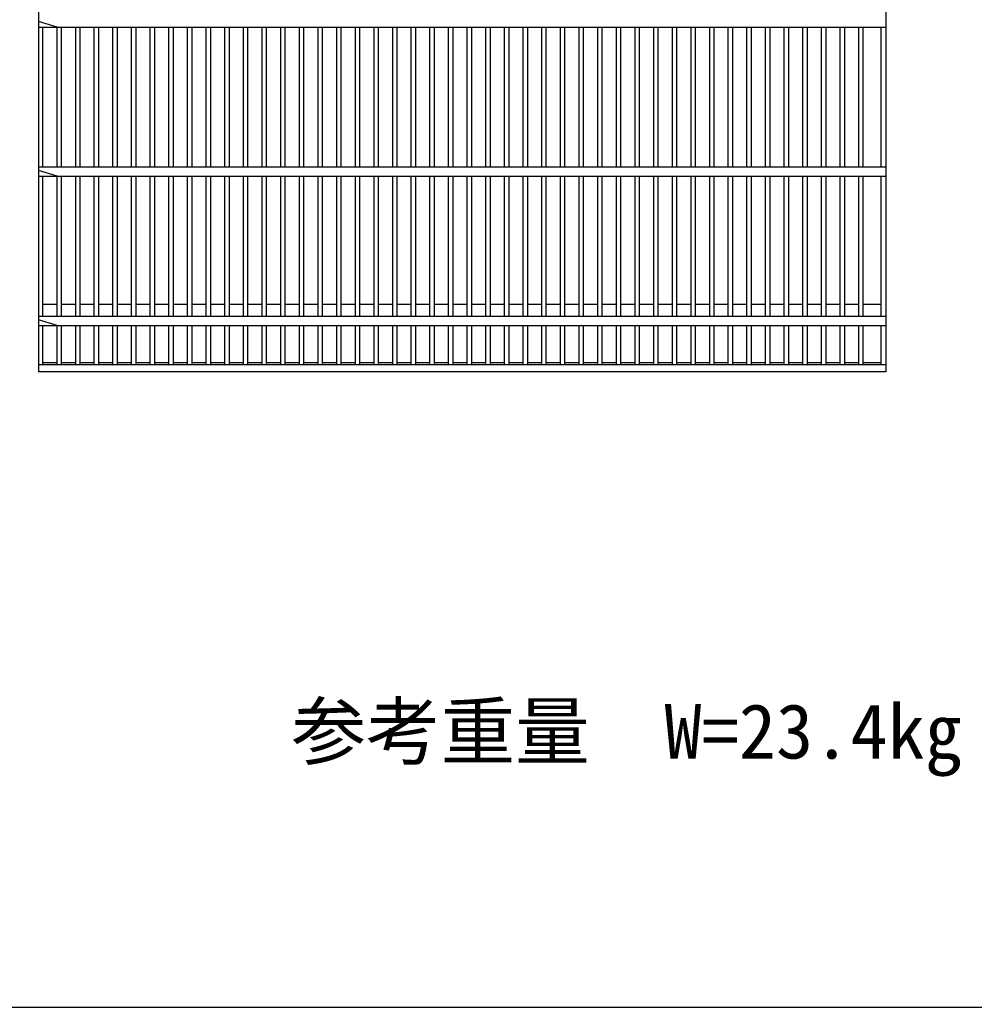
# Model space of a CAD drawing. Units: millimetres, scale not verified. Extents: x -12600 to 12600, y -8910 to 8910.
# Drawn here: x 4835 to 5475, y 2377 to 3038 of the extents above; entities that cross this region are included whole.
import ezdxf
from ezdxf.enums import TextEntityAlignment as Align

# ---------------------------------------------------------------- set-up
doc = ezdxf.new("R2010")
doc.units = ezdxf.units.MM
doc.header["$LTSCALE"] = 30
doc.layers.add('0-0_DIM', color=7, linetype='Continuous', lineweight=25)
doc.layers.add('0-2_HATCH', color=6, linetype='Continuous', lineweight=25)
doc.styles.add('ＭＳ ゴシック', font='')
doc.styles.get('ＭＳ ゴシック').set_extended_font_data('MS Gothic')

msp = doc.modelspace()

# ---------------------------------------------------------------- linework, layer by layer
at = {"layer": '0-0_DIM'}
msp.add_lwpolyline([(2868.48, 2376.57), (9368.48, 2376.57), (9368.48, 6676.57), (2868.48, 6676.57)], close=True, dxfattribs=at)
at = {"layer": '0-2_HATCH'}
for p, q in [((4847.42, 3370.53), (4847.42, 2802.53)), ((5415.42, 3370.53), (5415.42, 2802.53)), ((4859.92, 3033.53), (4847.42, 3037.25)), ((4847.42, 3033.53), (5415.42, 3033.53)), ((4850.42, 2939.53), (4850.42, 3033.53)), ((4859.92, 2939.53), (4859.92, 3033.53)), ((4862.92, 2939.53), (4862.92, 3033.53)), ((4872.42, 2939.53), (4872.42, 3033.53)), ((4875.42, 2939.53), (4875.42, 3033.53)), ((4884.92, 2939.53), (4884.92, 3033.53)), ((4887.92, 2939.53), (4887.92, 3033.53)), ((4897.42, 2939.53), (4897.42, 3033.53)), ((4900.42, 2939.53), (4900.42, 3033.53)), ((4909.92, 2939.53), (4909.92, 3033.53)), ((4912.92, 2939.53), (4912.92, 3033.53)), ((4922.42, 2939.53), (4922.42, 3033.53)), ((4925.42, 2939.53), (4925.42, 3033.53)), ((4934.92, 2939.53), (4934.92, 3033.53)), ((4937.92, 2939.53), (4937.92, 3033.53)), ((4947.42, 2939.53), (4947.42, 3033.53)), ((4950.42, 2939.53), (4950.42, 3033.53)), ((4959.92, 2939.53), (4959.92, 3033.53)), ((4962.92, 2939.53), (4962.92, 3033.53)), ((4972.42, 2939.53), (4972.42, 3033.53)), ((4975.42, 2939.53), (4975.42, 3033.53)), ((4984.92, 2939.53), (4984.92, 3033.53)), ((4987.92, 2939.53), (4987.92, 3033.53)), ((4997.42, 2939.53), (4997.42, 3033.53)), ((5000.42, 2939.53), (5000.42, 3033.53)), ((5009.92, 2939.53), (5009.92, 3033.53)), ((5012.92, 2939.53), (5012.92, 3033.53)), ((5022.42, 2939.53), (5022.42, 3033.53)), ((5025.42, 2939.53), (5025.42, 3033.53)), ((5034.92, 2939.53), (5034.92, 3033.53)), ((5037.92, 2939.53), (5037.92, 3033.53)), ((5047.42, 2939.53), (5047.42, 3033.53)), ((5050.42, 2939.53), (5050.42, 3033.53)), ((5059.92, 2939.53), (5059.92, 3033.53)), ((5062.92, 2939.53), (5062.92, 3033.53)), ((5072.42, 2939.53), (5072.42, 3033.53)), ((5075.42, 2939.53), (5075.42, 3033.53)), ((5084.92, 2939.53), (5084.92, 3033.53)), ((5087.92, 2939.53), (5087.92, 3033.53)), ((5097.42, 2939.53), (5097.42, 3033.53)), ((5100.42, 2939.53), (5100.42, 3033.53)), ((5109.92, 2939.53), (5109.92, 3033.53)), ((5112.92, 2939.53), (5112.92, 3033.53)), ((5122.42, 2939.53), (5122.42, 3033.53)), ((5125.42, 2939.53), (5125.42, 3033.53)), ((5134.92, 2939.53), (5134.92, 3033.53)), ((5137.92, 2939.53), (5137.92, 3033.53)), ((5147.42, 2939.53), (5147.42, 3033.53)), ((5150.42, 2939.53), (5150.42, 3033.53)), ((5159.92, 2939.53), (5159.92, 3033.53)), ((5162.92, 2939.53), (5162.92, 3033.53)), ((5172.42, 2939.53), (5172.42, 3033.53)), ((5175.42, 2939.53), (5175.42, 3033.53)), ((5184.92, 2939.53), (5184.92, 3033.53)), ((5187.92, 2939.53), (5187.92, 3033.53)), ((5197.42, 2939.53), (5197.42, 3033.53)), ((5200.42, 2939.53), (5200.42, 3033.53)), ((5209.92, 2939.53), (5209.92, 3033.53)), ((5212.92, 2939.53), (5212.92, 3033.53)), ((5222.42, 2939.53), (5222.42, 3033.53)), ((5225.42, 2939.53), (5225.42, 3033.53)), ((5234.92, 2939.53), (5234.92, 3033.53)), ((5237.92, 2939.53), (5237.92, 3033.53)), ((5247.42, 2939.53), (5247.42, 3033.53)), ((5250.42, 2939.53), (5250.42, 3033.53)), ((5259.92, 2939.53), (5259.92, 3033.53)), ((5262.92, 2939.53), (5262.92, 3033.53)), ((5272.42, 2939.53), (5272.42, 3033.53)), ((5275.42, 2939.53), (5275.42, 3033.53)), ((5284.92, 2939.53), (5284.92, 3033.53)), ((5287.92, 2939.53), (5287.92, 3033.53)), ((5297.42, 2939.53), (5297.42, 3033.53)), ((5300.42, 2939.53), (5300.42, 3033.53)), ((5309.92, 2939.53), (5309.92, 3033.53)), ((5312.92, 2939.53), (5312.92, 3033.53)), ((5322.42, 2939.53), (5322.42, 3033.53)), ((5325.42, 2939.53), (5325.42, 3033.53)), ((5334.92, 2939.53), (5334.92, 3033.53)), ((5337.92, 2939.53), (5337.92, 3033.53)), ((5347.42, 2939.53), (5347.42, 3033.53)), ((5350.42, 2939.53), (5350.42, 3033.53)), ((5359.92, 2939.53), (5359.92, 3033.53)), ((5362.92, 2939.53), (5362.92, 3033.53)), ((5372.42, 2939.53), (5372.42, 3033.53)), ((5375.42, 2939.53), (5375.42, 3033.53)), ((5384.92, 2939.53), (5384.92, 3033.53)), ((5387.92, 2939.53), (5387.92, 3033.53)), ((5397.42, 2939.53), (5397.42, 3033.53)), ((5400.42, 2939.53), (5400.42, 3033.53)), ((5412.42, 2939.53), (5412.42, 3033.53)), ((5415.42, 2939.53), (4847.42, 2939.53)), ((4859.92, 2933.53), (4847.42, 2937.25)), ((4847.42, 2933.53), (5415.42, 2933.53)), ((4850.42, 2839.53), (4850.42, 2933.53)), ((4859.92, 2839.53), (4859.92, 2933.53)), ((4862.92, 2839.53), (4862.92, 2933.53)), ((4872.42, 2839.53), (4872.42, 2933.53)), ((4875.42, 2839.53), (4875.42, 2933.53)), ((4884.92, 2839.53), (4884.92, 2933.53)), ((4887.92, 2839.53), (4887.92, 2933.53)), ((4897.42, 2839.53), (4897.42, 2933.53)), ((4900.42, 2839.53), (4900.42, 2933.53)), ((4909.92, 2839.53), (4909.92, 2933.53)), ((4912.92, 2839.53), (4912.92, 2933.53)), ((4922.42, 2839.53), (4922.42, 2933.53)), ((4925.42, 2839.53), (4925.42, 2933.53)), ((4934.92, 2839.53), (4934.92, 2933.53)), ((4937.92, 2839.53), (4937.92, 2933.53)), ((4947.42, 2839.53), (4947.42, 2933.53)), ((4950.42, 2839.53), (4950.42, 2933.53)), ((4959.92, 2839.53), (4959.92, 2933.53)), ((4962.92, 2839.53), (4962.92, 2933.53)), ((4972.42, 2839.53), (4972.42, 2933.53)), ((4975.42, 2839.53), (4975.42, 2933.53)), ((4984.92, 2839.53), (4984.92, 2933.53)), ((4987.92, 2839.53), (4987.92, 2933.53)), ((4997.42, 2839.53), (4997.42, 2933.53)), ((5000.42, 2839.53), (5000.42, 2933.53)), ((5009.92, 2839.53), (5009.92, 2933.53)), ((5012.92, 2839.53), (5012.92, 2933.53)), ((5022.42, 2839.53), (5022.42, 2933.53)), ((5025.42, 2839.53), (5025.42, 2933.53)), ((5034.92, 2839.53), (5034.92, 2933.53)), ((5037.92, 2839.53), (5037.92, 2933.53)), ((5047.42, 2839.53), (5047.42, 2933.53)), ((5050.42, 2839.53), (5050.42, 2933.53)), ((5059.92, 2839.53), (5059.92, 2933.53)), ((5062.92, 2839.53), (5062.92, 2933.53)), ((5072.42, 2839.53), (5072.42, 2933.53)), ((5075.42, 2839.53), (5075.42, 2933.53)), ((5084.92, 2839.53), (5084.92, 2933.53)), ((5087.92, 2839.53), (5087.92, 2933.53)), ((5097.42, 2839.53), (5097.42, 2933.53)), ((5100.42, 2839.53), (5100.42, 2933.53)), ((5109.92, 2839.53), (5109.92, 2933.53)), ((5112.92, 2839.53), (5112.92, 2933.53)), ((5122.42, 2839.53), (5122.42, 2933.53)), ((5125.42, 2839.53), (5125.42, 2933.53)), ((5134.92, 2839.53), (5134.92, 2933.53)), ((5137.92, 2839.53), (5137.92, 2933.53)), ((5147.42, 2839.53), (5147.42, 2933.53)), ((5150.42, 2839.53), (5150.42, 2933.53)), ((5159.92, 2839.53), (5159.92, 2933.53)), ((5162.92, 2839.53), (5162.92, 2933.53)), ((5172.42, 2839.53), (5172.42, 2933.53)), ((5175.42, 2839.53), (5175.42, 2933.53)), ((5184.92, 2839.53), (5184.92, 2933.53)), ((5187.92, 2839.53), (5187.92, 2933.53)), ((5197.42, 2839.53), (5197.42, 2933.53)), ((5200.42, 2839.53), (5200.42, 2933.53)), ((5209.92, 2839.53), (5209.92, 2933.53)), ((5212.92, 2839.53), (5212.92, 2933.53)), ((5222.42, 2839.53), (5222.42, 2933.53)), ((5225.42, 2839.53), (5225.42, 2933.53)), ((5234.92, 2839.53), (5234.92, 2933.53)), ((5237.92, 2839.53), (5237.92, 2933.53)), ((5247.42, 2839.53), (5247.42, 2933.53)), ((5250.42, 2839.53), (5250.42, 2933.53)), ((5259.92, 2839.53), (5259.92, 2933.53)), ((5262.92, 2839.53), (5262.92, 2933.53)), ((5272.42, 2839.53), (5272.42, 2933.53)), ((5275.42, 2839.53), (5275.42, 2933.53)), ((5284.92, 2839.53), (5284.92, 2933.53)), ((5287.92, 2839.53), (5287.92, 2933.53)), ((5297.42, 2839.53), (5297.42, 2933.53)), ((5300.42, 2839.53), (5300.42, 2933.53)), ((5309.92, 2839.53), (5309.92, 2933.53)), ((5312.92, 2839.53), (5312.92, 2933.53)), ((5322.42, 2839.53), (5322.42, 2933.53)), ((5325.42, 2839.53), (5325.42, 2933.53)), ((5334.92, 2839.53), (5334.92, 2933.53)), ((5337.92, 2839.53), (5337.92, 2933.53)), ((5347.42, 2839.53), (5347.42, 2933.53)), ((5350.42, 2839.53), (5350.42, 2933.53)), ((5359.92, 2839.53), (5359.92, 2933.53)), ((5362.92, 2839.53), (5362.92, 2933.53)), ((5372.42, 2839.53), (5372.42, 2933.53)), ((5375.42, 2839.53), (5375.42, 2933.53)), ((5384.92, 2839.53), (5384.92, 2933.53)), ((5387.92, 2839.53), (5387.92, 2933.53)), ((5397.42, 2839.53), (5397.42, 2933.53)), ((5400.42, 2839.53), (5400.42, 2933.53)), ((5412.42, 2839.53), (5412.42, 2933.53)), ((4859.92, 2847.53), (4850.42, 2847.53)), ((4872.42, 2847.53), (4862.92, 2847.53)), ((4884.92, 2847.53), (4875.42, 2847.53)), ((4897.42, 2847.53), (4887.92, 2847.53)), ((4909.92, 2847.53), (4900.42, 2847.53)), ((4922.42, 2847.53), (4912.92, 2847.53)), ((4934.92, 2847.53), (4925.42, 2847.53)), ((4947.42, 2847.53), (4937.92, 2847.53)), ((4959.92, 2847.53), (4950.42, 2847.53)), ((4972.42, 2847.53), (4962.92, 2847.53)), ((4984.92, 2847.53), (4975.42, 2847.53)), ((4997.42, 2847.53), (4987.92, 2847.53)), ((5009.92, 2847.53), (5000.42, 2847.53)), ((5022.42, 2847.53), (5012.92, 2847.53)), ((5034.92, 2847.53), (5025.42, 2847.53)), ((5047.42, 2847.53), (5037.92, 2847.53)), ((5059.92, 2847.53), (5050.42, 2847.53)), ((5072.42, 2847.53), (5062.92, 2847.53)), ((5084.92, 2847.53), (5075.42, 2847.53)), ((5097.42, 2847.53), (5087.92, 2847.53)), ((5109.92, 2847.53), (5100.42, 2847.53)), ((5122.42, 2847.53), (5112.92, 2847.53)), ((5134.92, 2847.53), (5125.42, 2847.53)), ((5147.42, 2847.53), (5137.92, 2847.53)), ((5159.92, 2847.53), (5150.42, 2847.53)), ((5172.42, 2847.53), (5162.92, 2847.53)), ((5184.92, 2847.53), (5175.42, 2847.53)), ((5197.42, 2847.53), (5187.92, 2847.53)), ((5209.92, 2847.53), (5200.42, 2847.53)), ((5222.42, 2847.53), (5212.92, 2847.53)), ((5234.92, 2847.53), (5225.42, 2847.53)), ((5247.42, 2847.53), (5237.92, 2847.53)), ((5259.92, 2847.53), (5250.42, 2847.53)), ((5272.42, 2847.53), (5262.92, 2847.53)), ((5284.92, 2847.53), (5275.42, 2847.53)), ((5297.42, 2847.53), (5287.92, 2847.53)), ((5309.92, 2847.53), (5300.42, 2847.53)), ((5322.42, 2847.53), (5312.92, 2847.53)), ((5334.92, 2847.53), (5325.42, 2847.53)), ((5347.42, 2847.53), (5337.92, 2847.53)), ((5359.92, 2847.53), (5350.42, 2847.53)), ((5372.42, 2847.53), (5362.92, 2847.53)), ((5384.92, 2847.53), (5375.42, 2847.53)), ((5397.42, 2847.53), (5387.92, 2847.53)), ((5412.42, 2847.53), (5400.42, 2847.53)), ((5415.42, 2839.53), (4847.42, 2839.53)), ((4859.92, 2833.53), (4847.42, 2837.25)), ((4847.42, 2833.53), (5415.42, 2833.53)), ((4850.42, 2807.03), (4850.42, 2833.53)), ((4859.92, 2807.03), (4859.92, 2833.53)), ((4862.92, 2807.03), (4862.92, 2833.53)), ((4872.42, 2807.03), (4872.42, 2833.53)), ((4875.42, 2807.03), (4875.42, 2833.53)), ((4884.92, 2807.03), (4884.92, 2833.53)), ((4887.92, 2807.03), (4887.92, 2833.53)), ((4897.42, 2807.03), (4897.42, 2833.53)), ((4900.42, 2807.03), (4900.42, 2833.53)), ((4909.92, 2807.03), (4909.92, 2833.53)), ((4912.92, 2807.03), (4912.92, 2833.53)), ((4922.42, 2807.03), (4922.42, 2833.53)), ((4925.42, 2807.03), (4925.42, 2833.53)), ((4934.92, 2807.03), (4934.92, 2833.53)), ((4937.92, 2807.03), (4937.92, 2833.53)), ((4947.42, 2807.03), (4947.42, 2833.53)), ((4950.42, 2807.03), (4950.42, 2833.53)), ((4959.92, 2807.03), (4959.92, 2833.53)), ((4962.92, 2807.03), (4962.92, 2833.53)), ((4972.42, 2807.03), (4972.42, 2833.53)), ((4975.42, 2807.03), (4975.42, 2833.53)), ((4984.92, 2807.03), (4984.92, 2833.53)), ((4987.92, 2807.03), (4987.92, 2833.53)), ((4997.42, 2807.03), (4997.42, 2833.53)), ((5000.42, 2807.03), (5000.42, 2833.53)), ((5009.92, 2807.03), (5009.92, 2833.53)), ((5012.92, 2807.03), (5012.92, 2833.53)), ((5022.42, 2807.03), (5022.42, 2833.53)), ((5025.42, 2807.03), (5025.42, 2833.53)), ((5034.92, 2807.03), (5034.92, 2833.53)), ((5037.92, 2807.03), (5037.92, 2833.53)), ((5047.42, 2807.03), (5047.42, 2833.53)), ((5050.42, 2807.03), (5050.42, 2833.53)), ((5059.92, 2807.03), (5059.92, 2833.53)), ((5062.92, 2807.03), (5062.92, 2833.53)), ((5072.42, 2807.03), (5072.42, 2833.53)), ((5075.42, 2807.03), (5075.42, 2833.53)), ((5084.92, 2807.03), (5084.92, 2833.53)), ((5087.92, 2807.03), (5087.92, 2833.53)), ((5097.42, 2807.03), (5097.42, 2833.53)), ((5100.42, 2807.03), (5100.42, 2833.53)), ((5109.92, 2807.03), (5109.92, 2833.53)), ((5112.92, 2807.03), (5112.92, 2833.53)), ((5122.42, 2807.03), (5122.42, 2833.53)), ((5125.42, 2807.03), (5125.42, 2833.53)), ((5134.92, 2807.03), (5134.92, 2833.53)), ((5137.92, 2807.03), (5137.92, 2833.53)), ((5147.42, 2807.03), (5147.42, 2833.53)), ((5150.42, 2807.03), (5150.42, 2833.53)), ((5159.92, 2807.03), (5159.92, 2833.53)), ((5162.92, 2807.03), (5162.92, 2833.53)), ((5172.42, 2807.03), (5172.42, 2833.53)), ((5175.42, 2807.03), (5175.42, 2833.53)), ((5184.92, 2807.03), (5184.92, 2833.53)), ((5187.92, 2807.03), (5187.92, 2833.53)), ((5197.42, 2807.03), (5197.42, 2833.53)), ((5200.42, 2807.03), (5200.42, 2833.53)), ((5209.92, 2807.03), (5209.92, 2833.53)), ((5212.92, 2807.03), (5212.92, 2833.53)), ((5222.42, 2807.03), (5222.42, 2833.53)), ((5225.42, 2807.03), (5225.42, 2833.53)), ((5234.92, 2807.03), (5234.92, 2833.53)), ((5237.92, 2807.03), (5237.92, 2833.53)), ((5247.42, 2807.03), (5247.42, 2833.53)), ((5250.42, 2807.03), (5250.42, 2833.53)), ((5259.92, 2807.03), (5259.92, 2833.53)), ((5262.92, 2807.03), (5262.92, 2833.53)), ((5272.42, 2807.03), (5272.42, 2833.53)), ((5275.42, 2807.03), (5275.42, 2833.53)), ((5284.92, 2807.03), (5284.92, 2833.53)), ((5287.92, 2807.03), (5287.92, 2833.53)), ((5297.42, 2807.03), (5297.42, 2833.53)), ((5300.42, 2807.03), (5300.42, 2833.53)), ((5309.92, 2807.03), (5309.92, 2833.53)), ((5312.92, 2807.03), (5312.92, 2833.53)), ((5322.42, 2807.03), (5322.42, 2833.53)), ((5325.42, 2807.03), (5325.42, 2833.53)), ((5334.92, 2807.03), (5334.92, 2833.53)), ((5337.92, 2807.03), (5337.92, 2833.53)), ((5347.42, 2807.03), (5347.42, 2833.53)), ((5350.42, 2807.03), (5350.42, 2833.53)), ((5359.92, 2807.03), (5359.92, 2833.53)), ((5362.92, 2807.03), (5362.92, 2833.53)), ((5372.42, 2807.03), (5372.42, 2833.53)), ((5375.42, 2807.03), (5375.42, 2833.53)), ((5384.92, 2807.03), (5384.92, 2833.53)), ((5387.92, 2807.03), (5387.92, 2833.53)), ((5397.42, 2807.03), (5397.42, 2833.53)), ((5400.42, 2807.03), (5400.42, 2833.53)), ((5412.42, 2807.03), (5412.42, 2833.53)), ((5415.42, 2807.03), (4847.42, 2807.03)), ((4859.92, 2808.53), (4850.42, 2808.53)), ((4872.42, 2808.53), (4862.92, 2808.53)), ((4884.92, 2808.53), (4875.42, 2808.53)), ((4897.42, 2808.53), (4887.92, 2808.53)), ((4909.92, 2808.53), (4900.42, 2808.53)), ((4922.42, 2808.53), (4912.92, 2808.53)), ((4934.92, 2808.53), (4925.42, 2808.53)), ((4947.42, 2808.53), (4937.92, 2808.53)), ((4959.92, 2808.53), (4950.42, 2808.53)), ((4972.42, 2808.53), (4962.92, 2808.53)), ((4984.92, 2808.53), (4975.42, 2808.53)), ((4997.42, 2808.53), (4987.92, 2808.53)), ((5009.92, 2808.53), (5000.42, 2808.53)), ((5022.42, 2808.53), (5012.92, 2808.53)), ((5034.92, 2808.53), (5025.42, 2808.53)), ((5047.42, 2808.53), (5037.92, 2808.53)), ((5059.92, 2808.53), (5050.42, 2808.53)), ((5072.42, 2808.53), (5062.92, 2808.53)), ((5084.92, 2808.53), (5075.42, 2808.53)), ((5097.42, 2808.53), (5087.92, 2808.53)), ((5109.92, 2808.53), (5100.42, 2808.53)), ((5122.42, 2808.53), (5112.92, 2808.53)), ((5134.92, 2808.53), (5125.42, 2808.53)), ((5147.42, 2808.53), (5137.92, 2808.53)), ((5159.92, 2808.53), (5150.42, 2808.53)), ((5172.42, 2808.53), (5162.92, 2808.53)), ((5184.92, 2808.53), (5175.42, 2808.53)), ((5197.42, 2808.53), (5187.92, 2808.53)), ((5209.92, 2808.53), (5200.42, 2808.53)), ((5222.42, 2808.53), (5212.92, 2808.53)), ((5234.92, 2808.53), (5225.42, 2808.53)), ((5247.42, 2808.53), (5237.92, 2808.53)), ((5259.92, 2808.53), (5250.42, 2808.53)), ((5272.42, 2808.53), (5262.92, 2808.53)), ((5284.92, 2808.53), (5275.42, 2808.53)), ((5297.42, 2808.53), (5287.92, 2808.53)), ((5309.92, 2808.53), (5300.42, 2808.53)), ((5322.42, 2808.53), (5312.92, 2808.53)), ((5334.92, 2808.53), (5325.42, 2808.53)), ((5347.42, 2808.53), (5337.92, 2808.53)), ((5359.92, 2808.53), (5350.42, 2808.53)), ((5372.42, 2808.53), (5362.92, 2808.53)), ((5384.92, 2808.53), (5375.42, 2808.53)), ((5397.42, 2808.53), (5387.92, 2808.53)), ((5412.42, 2808.53), (5400.42, 2808.53)), ((5415.42, 2802.53), (4847.42, 2802.53))]:
    msp.add_line(p, q, dxfattribs=at)

# ---------------------------------------------------------------- texts
at = {"layer": '0-0_DIM', "style": 'ＭＳ ゴシック'}
msp.add_text('参考重量\u3000W=23.4kg', height=36.66, dxfattribs=at).set_placement((5017.05, 2532.22), align=Align.BOTTOM_LEFT)

doc.saveas('drawing.dxf')
